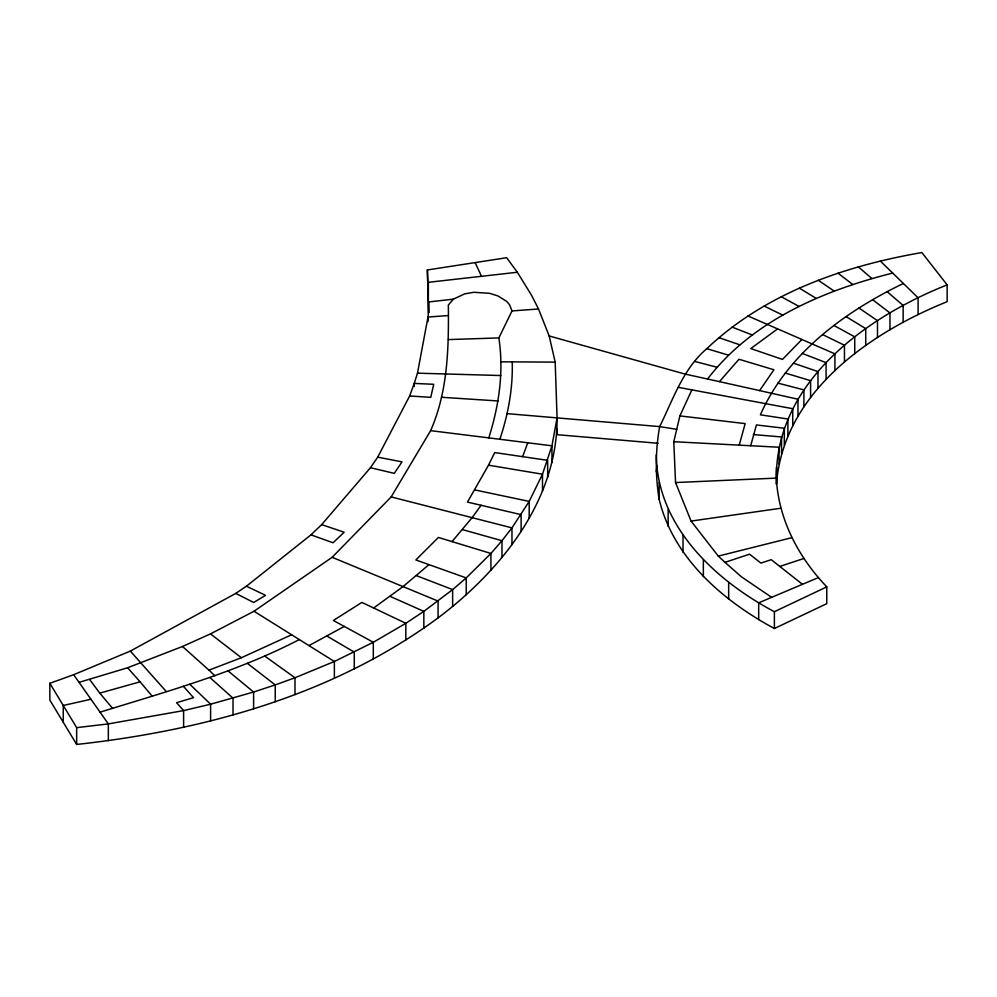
<?xml version="1.0" encoding="UTF-8"?>
<svg xmlns="http://www.w3.org/2000/svg" width="997" height="997" viewBox="0 0 997 997"><rect width="100%" height="100%" fill="white"/><g stroke="black" fill="none" stroke-linecap="round" stroke-linejoin="round"><path stroke-width="1.5" d="M79.05 682.372L127.616 667.766L182.488 646.48L210.492 633.893L254.011 611.248L332.126 557.311L391.173 496.917L430.617 430.654L488.779 437.882C499.011 405.654 504.008 371.569 498.849 337.921L512.009 310.927L509.504 304.646L506.601 301.356L497.977 295.959L489.577 293.317L473.812 292.295L464.614 293.891L453.411 299.162L428.722 301.954L427.987 321.62M512.234 361.874C512.994 388.207 508.246 414.366 499.846 439.266M776.351 478.111C775.878 381.689 866.231 317.046 947.15 284.868L921.876 252.553C843.998 265.975 765.098 293.355 706.811 348.663C682.883 369.027 673.199 399.323 659.665 426.604C655.316 450.706 655.278 475.17 659.142 499.335C673.498 558.432 722.9 600.68 774.382 628.521L826.787 603.671L826.787 586.859C798.56 557.423 778.395 519.375 776.351 478.111L675.542 482.548L673.785 441.708L679.892 415.911L691.868 389.864M430.617 430.654C448.077 390.924 448.762 347.504 448.351 305.007L453.411 299.162M656.275 471.78L656.986 465.811M776.489 483.881C783.617 392.506 869.185 333.085 947.15 301.68L947.15 284.868M428.61 312.722L427.377 269.963L506.638 257.712L517.343 272.256L531.588 295.361L538.505 308.995L549.173 335.964L555.179 362.123L557.074 417.88L551.952 445.809L542.493 474.211L529.195 501.391L511.972 527.874L501.977 540.71L490.923 553.46L466.222 577.924L452.638 589.601L423.837 611.373L405.816 623.299L373.314 642.28L334.369 661.485L294.987 677.761L275.247 684.902L253.612 692.03L210.604 704.206L183.61 710.599L108.337 723.897L76.657 727.636L49.85 683.294L73.653 674.72L130.333 651.091L235.741 593.414L246.433 586.211L310.964 534.841L321.67 524.621L370.46 467.718L377.701 457.162L409.655 395.971L414.241 383.409L417.494 373.177L427.987 317.046L447.703 315.6M49.85 683.294L49.85 700.093L76.657 744.447C204.148 730.465 333.559 694.971 438.069 617.891C500.918 570.596 557.56 500.207 557.074 417.88M750.679 445.746L756.424 424.946L784.315 428.236L784.315 445.048M739.226 445.148L745.158 423.613L679.892 415.911M522.64 456.676L527.762 442.768M521.119 531.463L521.119 514.651L467.468 502.102L488.505 465.175L494.736 452.576L547.665 460.34L547.665 477.152M903.369 283.472C844.633 311.824 787.456 353.536 760.375 414.814L787.904 419.002L787.904 435.814M719.423 381.627L759.602 390.587L773.934 369.775L738.989 359.269L719.423 381.627L684.777 374.012L549.173 335.964M481.065 505.292L472.104 517.667L452.027 541.608M707.509 379.072C752.087 320.735 823.273 290.538 892.589 273.091L892.689 273.066M801.9 339.478L782.471 359.418L750.791 348.576L777.598 328.885M373.651 607.996L403.05 586.597L428.972 564.638M308.958 645.595L344.277 626.428M656.275 454.968C657.098 526.478 715.372 580.404 774.382 611.709L826.787 586.859M100.061 712.157C167.583 691.295 236.264 672.277 299.312 639.563M182.488 646.48L208.984 670.146L241.361 657.733L291.623 634.765M818.475 577.55L758.68 602.824L758.68 619.635M675.542 482.548L691.071 521.082L718.276 556.114L724.969 562.345L749.594 554.182L760.91 563.106L771.242 559.691L802.473 584.317M779.804 566.446L803.819 558.494M89.792 679.705L99.787 693.127L140.103 681.823L152.292 696.33M718.276 556.114L791.668 537.719M90.964 699.258L63.247 705.465L63.247 722.264M691.071 521.082L780.651 508.271M517.343 272.256L428.361 282.313L428.361 299.125M512.009 310.927L538.505 308.995M448.438 339.591L498.849 337.921M500.893 361.811L555.179 362.123M500.806 375.533L417.494 373.177M673.785 441.708L779.043 447.229L779.043 464.041M441.521 397.267L498.226 400.968M409.655 395.971L430.754 397.342L433.72 384.294L414.241 383.409L414.241 386.462M507.174 413.643L659.665 426.604L676.726 429.321M753.371 434.567L781.548 436.96L781.548 453.772M658.12 443.279L557.074 434.692L556.862 428.498M488.779 437.882L551.952 445.809L551.952 462.62M488.505 465.175L542.493 474.211L542.493 491.01M678.409 387.359L792.74 408.708L792.74 425.52M377.701 457.162L402.028 461.873L394.264 473.363L370.46 467.718M474.821 489.938L529.195 501.391L529.195 518.203M759.602 390.587L797.974 399.249L797.974 416.048M391.173 496.917L511.972 527.874L511.972 544.686M694.784 361.45L717.005 367.232M777.947 383.122L803.918 389.889L803.918 406.701M462.521 529.631L501.977 540.71L501.977 557.522M706.811 348.663L728.458 355.156M785.287 373.065L810.586 380.667L810.586 397.479M321.67 524.621L344.164 532.224L333.048 542.779L310.964 534.841M718.862 337.647L739.849 344.825M793.425 363.17L817.976 371.582L817.976 388.381M416.459 575.655L452.638 589.601L452.638 606.413M802.348 353.449L826.077 362.634L826.077 379.446M732.022 327.103L752.299 334.955M332.126 557.311L438.069 601.079L438.069 617.891M747.924 315.962L834.913 353.86L834.913 370.672M390.151 596.38L423.837 611.373L423.837 628.172M246.433 586.211L265.538 595.334L253.674 602.487L235.741 593.414M764.126 306.029L782.795 315.152M822.6 334.581L844.459 345.261L844.459 362.061M781.336 296.757L799.12 306.465M833.903 325.471L854.741 336.849L854.741 353.648M327.041 636.136L354.271 652.1L354.271 668.9M799.457 288.183L816.294 298.452M846.017 316.597L865.745 328.649L865.745 345.448M254.011 611.248L334.369 661.485L334.369 678.284M771.653 597.34L741.369 576.777L724.969 562.345M818.387 280.331L834.227 291.136M858.916 307.998L877.485 320.66L877.485 337.472M264.616 655.976L294.987 677.761L294.987 694.573M838.041 273.215L852.834 284.531M872.612 299.661L889.96 312.933L889.96 329.733M210.492 633.893L241.361 657.733M247.306 663.317L275.247 684.902L275.247 701.714M228.039 670.894L253.612 692.03L253.612 708.83M858.33 266.872L871.814 278.487M887.106 291.647L903.157 305.468L903.157 322.268M209.869 677.499L233.024 698.174L233.024 714.986M208.984 670.146L214.841 675.742M189.779 684.241L210.604 704.206L210.604 721.005M880.314 261.015L918.087 297.791L918.087 314.603M183.373 686.272L193.543 697.688L176.569 702.673L183.61 710.599L183.61 727.411M130.333 651.091L166.237 691.494M127.616 667.766L140.103 681.823M99.787 693.127L112.586 708.369M73.653 674.72L108.337 723.897L108.337 740.709M475.133 262.585L481.501 276.306M427.377 269.963L428.722 312.647M776.489 467.07L776.351 484.218M774.382 611.709L774.382 628.521M728.657 582.36L728.657 599.16M703.346 559.853L703.346 576.665M683.007 535.439L683.007 552.251M668.14 509.517L668.14 526.316M659.142 482.523L659.142 499.335M490.923 570.259L490.923 553.46L438.393 537.445L415.861 559.953L466.222 577.924L466.222 594.735M405.816 640.111L405.816 623.299L361.911 602.412L333.359 620.483L373.314 642.28L373.314 659.079M76.657 727.636L76.657 744.447"/></g></svg>
